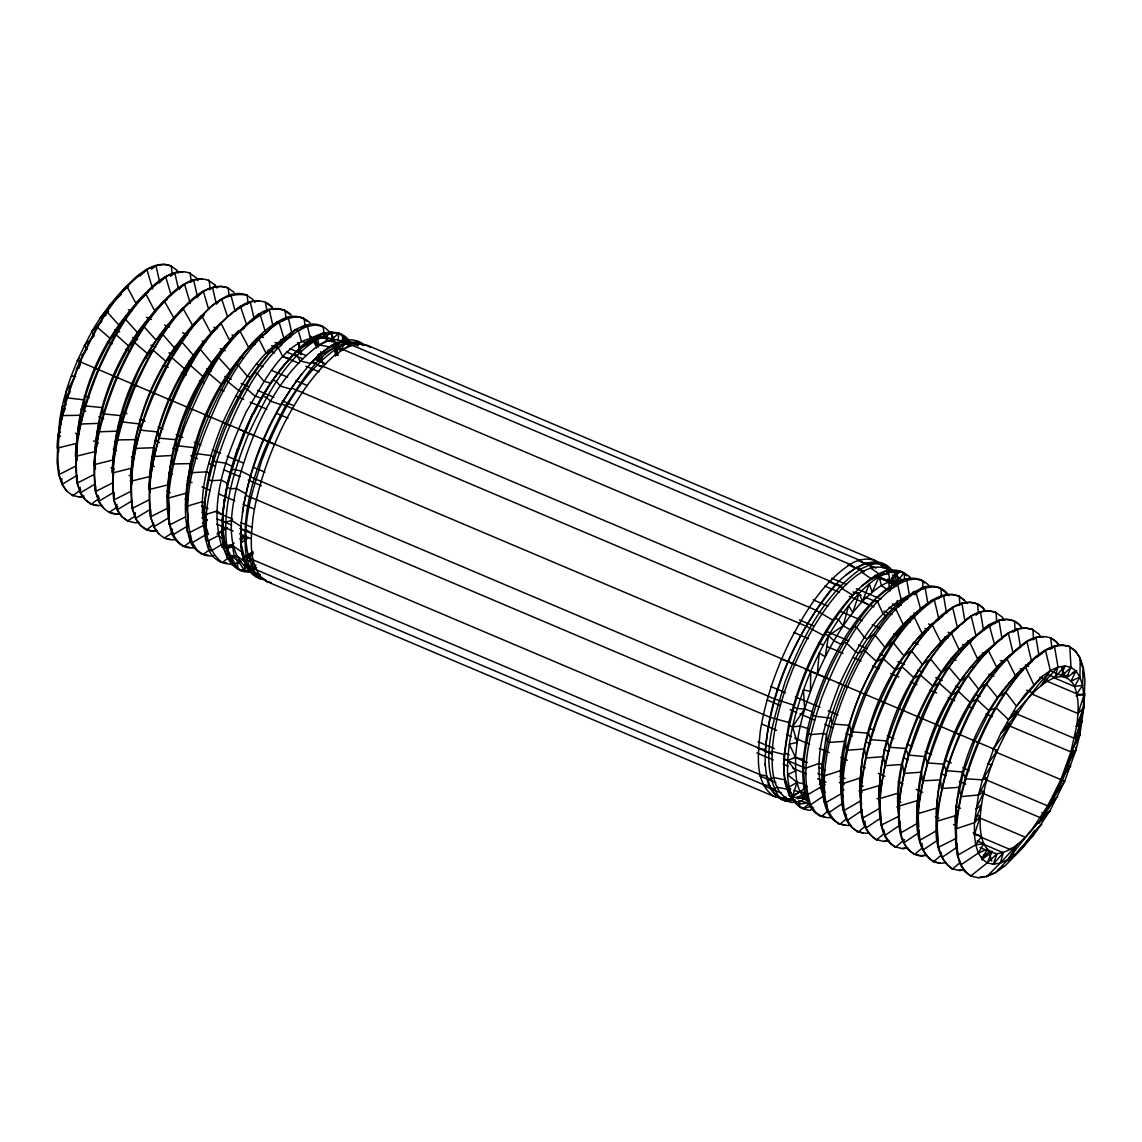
<?xml version="1.0" encoding="UTF-8"?>
<svg xmlns="http://www.w3.org/2000/svg" width="1142" height="1142" viewBox="0 0 1142 1142"><rect width="100%" height="100%" fill="white"/><g stroke="black" fill="none" stroke-linecap="round" stroke-linejoin="round"><path stroke-width="1.5" d="M172.228 274.166L171.257 265.986C158.795 260.847 146.162 268.884 136.64 276.421C119.253 292.395 103.865 310.724 92.045 331.223C72.303 367.852 55.487 409.193 58.784 451.547M112.401 471.846C113.715 412.062 139.21 351.522 181.906 309.539M130.745 480.211C132.058 420.056 157.724 359.145 200.678 316.891M149.088 486.806C151.001 426.908 176.582 366.325 219.464 324.242M351.136 343.599C341.244 325.313 316.163 331.694 304.058 344.256C277.42 367.838 258.577 398.915 244.488 431.291C230.684 464.066 221.148 499.368 222.305 535.184C221.591 552.585 232.982 576.096 253.538 571.5M333.964 338.446C313.122 301.716 274.779 344.784 259.405 364.512C227.558 407.394 206.631 459.427 203.961 513.029L206.645 514.157L216.951 511.031L222.79 514.771L223.889 547.475L227.215 549.031L237.836 569.258L245.159 570.872L251.868 569.801M222.333 520.809L224.346 499.725L222.333 520.809L225.688 522.237L231.626 520.438L240.876 526.376C240.048 545.833 240.791 577.21 266.1 580.036M280.818 345.798L280.832 339.417M299.261 353.549L299.29 345.569M300.589 354.12L300.603 349.324M317.647 361.343L317.662 354.948M319.646 362.185L319.674 354.206M765.169 765.183C764.84 704.343 790.15 645.23 825.552 596.666C839.798 576.453 878.07 542.293 896.556 576.796L892.53 575.097L895.171 583.376M908.033 579.122L910.245 577.267C893.344 561.793 871.232 580.821 859.084 593.426C838.299 616.038 823.111 643.146 810.806 671.111C797.33 703.9 786.538 738.86 787.58 774.661C788.365 788.922 793.076 809.193 810.435 810.363L813.047 807.936M901.281 581.121C885.749 578.366 872.845 591.456 862.496 601.249C843.053 622.404 828.821 647.771 817.301 673.966C806.209 700.574 797.658 728.567 795.603 757.46C795.574 772.063 794.803 790.564 807.251 800.685M897.269 606.902L897.284 600.521M901.152 605.103L900.71 598.165M901.309 605.417L901.323 599.036M1059.148 645.444C1052.467 633.696 1036.194 634.952 1026.258 641.69C1009.514 656.522 990.842 669.626 979.265 689.383C954.655 728.682 935.327 774.219 936.64 821.326L955.397 815.731L955.64 842.853L957.182 854.83L960.279 864.494L964.833 871.603L970.743 876.014L978.594 877.855L986.759 876.571L995.753 872.445L1007.943 859.598L1032.796 828.207L1047.742 805.909L1060.861 779.629L1070.868 751.921L1076.792 725.498L1083.844 707.455L1083.872 695.549L1082.559 685.357L1079.932 677.12L1076.049 671.053L1071.01 667.313L1064.944 665.972L1057.992 667.071L1050.326 670.582L1042.146 676.421L1025.031 694.464L1016.508 706.213L1000.62 733.735L993.64 748.824L982.434 779.843L978.494 794.989L974.426 822.74L974.383 834.645L975.711 844.837L978.337 853.06L982.22 859.127L987.259 862.881L993.326 864.223L1000.278 863.124L1007.943 859.598L1016.123 853.759L1033.239 835.73L1049.955 810.777L1064.63 781.356L1075.835 750.351L1079.775 735.191L1083.844 707.455L1084.9 679.847L1083.358 667.884L1080.261 658.22L1075.707 651.097L1069.083 646.372L1061.96 644.802L1053.809 646.087L1044.802 650.212L1035.194 657.078L1015.381 675.636L998.037 697.676L989.729 711.052L974.854 740.858L963.505 772.278L956.782 802.226L955.397 815.731L956.468 836.401M1037.293 657.035L1045.515 650.54L1050.326 670.582C1014.41 711.623 984.461 761.015 980.25 816.601C979.765 829.791 980.207 851.504 997.137 853.659C1020.991 850.305 1033.196 824.981 1049.955 810.777L1040.405 817.715L982.934 793.362M1015.267 713.336L1074.379 738.374L1082.473 720.773L1076.792 725.498C1078.391 712.551 1079.433 698.875 1074.522 686.485C1070.696 677.135 1059.933 675.336 1051.768 671.467M61.825 478.626L61.739 483.78L66.293 490.903L72.917 495.628L80.839 489.675M80.183 487.306L80.097 492.259C83.751 500.439 92.402 507.405 101.781 505.235M98.555 495.799L98.469 500.753C102.152 508.932 110.945 515.827 120.253 513.786M116.912 504.279L116.827 509.232L121.466 516.47L127.476 520.938L134.785 516.298M135.284 512.758L135.199 517.711C138.91 526.019 147.689 533.1 157.211 530.887M153.613 522.893L153.556 526.191C157.31 534.513 166.232 541.508 175.697 539.438M172.028 528.789L171.928 534.056C175.754 542.65 184.961 549.645 194.711 547.546M190.429 535.098L190.314 541.836C194.226 550.672 203.833 557.61 213.754 555.612M208.843 541.08L208.686 549.63C213.64 561.907 229.242 567.802 240.919 561.479M334.749 341.315L331.894 339.203C288.64 326.583 264.273 382.698 246.144 411.891C228 452.689 208.187 499.839 221.32 544.82L227.215 549.031L227.058 557.41L230.413 558.838L235.109 566.147L241.176 570.672L246.429 566.732L253.424 568.288L256.636 567.774M1053.181 677.449L1074.522 686.485L1079.932 677.12L1080.261 658.22L1075.007 650.769L1069.083 646.372M79.597 358.031L77.371 360.644L810.806 671.111L810.392 691.467L803.426 689.811L804.653 708.996L792.534 726.826L797.159 742.4L789.279 744.227L795.603 757.46L803.154 759.387C801.841 780.4 802.441 819.756 832.161 817.615M222.79 514.771L222.305 535.184L222.747 528.218L224.246 539.738L223.889 547.475L227.244 548.902L233.096 545.919L242.39 552.414L245.501 562.107L250.069 569.258L266.928 581.578L774.005 796.417L781.342 798.03L786.367 797.23M1008.472 725.484L1070.868 751.921L1079.775 735.191L1080.018 728.153M58.799 470.618L58.642 474.116L61.739 483.78L66.993 491.231M77.228 477.513L76.999 482.552L80.097 492.259L85.379 499.739L91.331 504.164L99.254 498.226M95.571 485.95L95.343 490.974L98.469 500.753L103.779 508.261M113.986 492.702L113.686 499.411L116.827 509.232L122.165 516.784L128.175 521.266M132.344 501.124L132.029 507.833L135.199 517.711L140.552 525.306L146.59 529.802L153.199 524.849M150.687 509.56L150.387 516.27L153.556 526.191L158.938 533.828M1067.898 675.05L1064.244 676.235L1064.401 672.881M1047.314 681.317L1076.877 693.836L1082.559 685.357L1083.358 667.884M60.483 432.09L58.156 434.545L57.1 462.153L58.642 474.116L62.439 484.108L76.842 475.5M240.876 526.376L240.677 542.964L242.261 555.269L246.301 556.968L249.47 566.903L254.152 574.226L260.233 578.751L261.604 577.724L266.928 581.578L271.311 582.548M1033.539 639.506L1032.953 629.613C1009.885 621.905 994.482 646.986 978.066 658.763C952.97 686.528 936.54 721.13 925.52 756.632L927.104 762.856L943.792 764.155L946.09 770.679L962.777 771.978L965.804 778.801L982.434 779.843L991.955 764.412L987.516 764.326L997.409 750.565L817.301 673.966L819.228 652.896L825.195 656.907L828.507 635.609L843.153 625.816L848.677 605.503L852.774 612.555L859.084 593.426L855.729 592.013C821.298 627.686 800.77 674.922 788.865 722.529C785.468 748.253 774.205 793.59 803.111 808.736L810.806 806.281M827.822 811.134L821.483 816.53L815.402 812.005L810.72 804.682L808.036 803.554L807.508 793.176L804.582 783.997L797.045 782.413L789.165 786.966L785.81 785.553L784.226 773.248L784.169 754.534L772.178 751.465L769.237 752.521L765.211 750.808C771.207 689.854 796.459 630.213 836.672 583.933L840.698 585.646L841.968 588.515L852.474 595.039C865.536 582.306 884.208 562.949 904.164 572.742L904.535 578.837M1083.258 702.202L1083.986 695.25M338.018 340.045L338.889 333.264L344.97 337.789L347.782 342.172M242.375 512.515C250.812 462.496 271.268 414.36 301.788 373.805M1082.545 709.153L1077.705 732.55M1081.346 719.617L1080.089 726.398L1075.935 726.269M1081.974 716.234L1084.857 693.822L1084.158 693.508M1039.12 823.282C1056.007 796.274 1068.755 766.596 1076.863 735.791M1079.661 728.011L1075.464 744.184L1074.765 743.87M1024.631 845.737L1005.36 865.579L995.753 872.445L986.031 876.285L986.759 876.571L1000.278 863.124L1003.347 852.689L982.006 843.638M899.368 814.146C894.314 769.294 912.472 725.213 933.257 686.413L938.995 682.916L952.071 694.636L958.538 691.438L970.186 702.53L976.653 699.332L989.001 710.738L996.181 707.854L1008.315 719.403C1023.546 705.413 1035.052 685.6 1054.922 677.506L1057.992 667.071L1054.509 646.415L1050.055 649.355M976.967 815.202L980.25 816.601L974.383 834.645L981.392 836.344L975.711 844.837L957.91 855.101L956.839 843.124M1032.04 694.108L1078.019 713.593L1083.872 695.549L1076.877 693.836M1070.025 760.743L1073.28 750.808M244.488 431.291L227.386 483.437L224.003 504.735L227.244 487.334L237.579 448.792L238.15 450.333L252.382 414.232L253.952 413.418C269.726 381.214 290.596 350.066 323.186 332.964L326.541 334.392L334.92 333.064L342.243 334.677L343.028 341.173L348.838 345.498M967.26 603.561C947.96 578.923 918.097 609.985 903.422 625.031L895.828 609L893.829 608.158L885.764 615.652L883.037 613.968L877.456 601.22L874.772 600.078L869.119 605.346L862.496 601.249L869.347 583.748L872.103 592.184L879.212 576.696L890.003 581.606L895 585.104M1033.638 684.458L1025.216 666.5C986.074 711.523 961.507 769.551 955.668 828.878L974.426 822.74L981.478 804.696L975.796 809.407L983.876 791.806L980.593 790.421M78.712 368.523L80.54 363.913M1069.483 762.399L1062.303 780.586L1048.356 809.007M970.743 876.014L987.259 862.881L991.713 852.474L980.221 847.592M1046.714 674.023L1054.922 677.506L1061.132 676.521L1066.557 677.72L1071.01 667.313L1069.797 646.7C1052.51 641.09 1037.293 655.793 1025.93 666.814C1005.702 688.826 990.928 715.178 978.951 742.4C967.417 770.051 958.538 799.143 956.396 829.163C956.211 845.394 955.754 866.678 971.471 876.285M65.408 408.422L59.527 421.227L61.311 424.096M245.53 431.633C258.492 398.715 278.106 368.352 304.058 344.256C313.136 341.501 322.115 334.949 331.894 339.203L338.889 333.264M64.651 402.241L70.319 391.606M958.081 627.5C920.909 654.223 901.523 698.776 887.548 740.987L889.118 747.211L905.806 748.51L908.104 755.033L925.52 756.632L921.48 772.178L922.422 780.842L940.494 779.9L941.436 788.58L958.795 787.338L961.179 796.602L978.494 794.989L987.402 778.273L984.118 776.888M1046.714 812.062L1041.575 820.755M245.487 562.763L253.538 569.544L255.908 565.162M960.108 861.211L960.993 864.765L978.337 853.06L983.747 843.695L977.181 840.912M74.815 377.617L66.165 391.649C65.751 410.578 56.957 428.85 57.143 448.178L76.457 443.382L77.085 460.611M1075.65 747.268L1075.835 750.351L1066.314 765.782L1070.753 765.868L1060.861 779.629L995.167 751.807M1050.326 670.582L1040.762 685.871L1057.992 667.071M1007.943 859.598L1017.508 844.323L1000.278 863.124M993.64 748.824L1010.527 724.271L1007.244 722.886M985.346 779.486L1047.742 805.909L1064.63 781.356L1060.861 779.629M76.2 369.251L80.154 363.756M172.542 319.988C135.941 371.393 107.005 435.045 113.686 499.411L117.526 509.546L131.93 500.953M1034.738 830.334L1024.745 844.124L1008.386 861.767M1014.567 711.095L1017.865 712.48L1000.62 733.735L1010.527 724.271M1040.405 817.715L1057.649 796.459L1047.742 805.909M904.164 572.742L897.855 580.364L896.841 571.128L890.003 581.606L888.462 572.456L885.107 571.043L880.553 574.983L871.717 579.037L862.281 585.775M81.824 355.419L87.392 348.881L84.351 345.541L93.016 337.261M855.729 592.013C815.502 638.278 790.264 697.919 784.269 758.888L787.609 760.301L795.56 770.907L787.58 774.661L797.045 782.413L792.348 796.902L788.994 795.474L788.679 789.507L785.653 780.015L773.691 777.502L770.793 779.187L766.753 777.474L765.14 763.884M874.772 600.078C834.559 646.343 809.307 705.999 803.311 766.953L805.995 768.081L819.014 763.441L822.14 764.241C821.498 785.496 819.742 827.151 850.533 825.395M893.829 608.158C853.616 654.423 828.364 714.064 822.368 775.018L824.367 775.875L841.14 770.436C840.997 791.649 837.7 834.645 868.919 833.189M1042.146 676.421L1016.508 706.213L1005.817 692.366L997.323 697.362L986.331 683.758L978.551 689.069L968.273 675.779L960.493 681.089L948.788 667.156L941.722 672.795L933.257 686.413L920.181 674.708L914.428 678.205L902.066 666.8L895.613 669.997C873.559 710.724 855.244 757.346 861.625 804.425M1016.123 853.759L1041.747 823.982L1035.451 830.619L1025.445 844.409L1014.624 855.886M1054.922 677.506L1064.944 665.972L1061.132 676.521L1071.01 667.313M1003.347 852.689L993.326 864.223L997.137 853.659L987.259 862.881M113.572 492.473L99.168 501.067L95.343 490.974C87.848 421.683 116.784 350.765 164.105 300.632L173.898 318.047C187.502 303.287 205.474 280.832 228.129 287.87L229.114 296.035M293.808 353.949L297.163 355.362L299.932 360.943L310.667 363.427C323.229 349.209 346.411 330.224 364.955 345.469M106.22 315.206L100.253 318.018L126.662 285.828L135.755 302.973L145.077 295.121M140.152 275.979L146.247 269.555L155.969 265.715L164.12 264.416L171.257 265.986M159.223 283.03C166.104 273.766 179.223 269.027 190.214 273.281L191.185 281.46M179.223 289.112C186.046 280.461 198.779 276.578 209.172 280.575L210.157 288.74M196.881 297.662L202.734 291.495L212.583 287.584L220.891 286.271L228.129 287.87M216.88 303.743C223.761 295.064 236.637 291.082 247.086 295.164L248.071 303.329M235.695 311.052C244.003 300.474 262.103 296.52 272.124 306.97M252.025 321.002C260.319 308.911 280.19 303.315 291.167 314.992M209.586 549.645L203.076 554.527L196.995 550.001L192.313 542.693L190.314 541.836C179.251 505.735 188.858 466.564 200.264 431.676C212.769 397.202 231.326 364.712 257.05 338.375L259.048 339.217L265.929 353.049L268.713 353.692L277.906 345.027L286.742 338.703L295.564 329.424L298.233 330.566L307.483 326.327L315.877 324.999L323.2 326.612L324.556 337.904L328.753 341.03M974.426 822.74L980.25 816.601M1078.019 713.593L1083.844 707.455M985.118 856.5L989.343 853.074L991.713 861.025M101.852 321.259L92.045 331.223L96.927 326.869L106.549 311.381L119.111 325.299C134.028 308.854 145.377 288.498 165.076 276.864L174.84 272.995L183.048 271.696M151.558 269.098L155.969 265.715L159.666 282.088M170.572 276.25L174.84 272.995L178.552 289.369M190.628 282.36L192.998 280.018L201.963 278.991M209.514 289.654L212.583 287.584L216.295 303.958M247.257 304.229L249.627 301.888L258.72 300.831M264.287 313.351L268.056 309.61L277.763 308.854L285.086 310.467L286.114 319.046M282.816 320.988L286.428 317.405C294.736 314.807 304.086 316.719 310.224 323.058M299.918 330.052L304.8 325.185L307.483 326.327L310.053 337.632L317.19 338.931L323.186 332.964L325.042 337.689L331.565 331.637L331.894 339.203M117.369 296.263L128.603 286.285M108.761 306.27L121.409 294.336M163.848 302.473L154.47 310.367L145.377 293.237C98.298 343.085 69.534 413.632 76.999 482.552L80.796 492.587L95.2 483.994M173.898 318.047L182.62 309.825M220.178 324.514C170.872 373.634 143.307 446.765 150.387 516.27L154.256 526.519L168.659 517.911M310.667 363.427C322.215 351.979 341.558 333.978 358.26 345.883M204.261 522.194L206.816 519.781M220.092 532.472L225.231 527.633M239.749 539.053L243.603 535.412M240.477 541.108L245.601 536.269M819.999 781.899L822.54 779.515M819.385 784.611L823.225 780.985M820.841 788.751L825.081 784.483M836.672 583.933L835.83 584.718L829.991 581.107L322.9 366.268L316.934 364.883L316.206 363.441L312.18 361.728C271.525 407.694 246.144 467.521 240.719 528.603L244.745 530.302L246.287 529.845L251.426 533.143L758.516 747.981L765.183 749.68L765.211 750.808M218.622 533.742L226.773 527.461M244.003 560.065L247.086 558.652L253.096 553.199M864.894 826.437L858.242 832.09L852.16 827.579L847.478 820.256L844.295 810.32L842.967 809.764C833.674 730.98 869.333 646.929 933.014 599.493L934.342 600.05L943.592 595.81L951.985 594.482L959.309 596.11L959.822 604.789M940.765 617.836L943.278 615.552M947.032 612.141C956.396 601.463 977.452 597.138 985.632 611.413M961.835 624.089C970.086 614.739 983.662 607.373 996.109 612.526L996.695 622.419M1049.955 810.777L1045.073 815.131L1041.875 812.59M226.316 548.288L234.196 543.135M237.836 562.892L240.477 560.594M243.118 558.31L252.867 552.757M914.428 594.796L923.207 587.188C932.4 584.247 943.877 587.045 948.874 595.767M938.296 598.708L942.264 595.253L943.592 595.81L946.532 613.225M958.78 605.531L961.279 603.361L970.357 602.362L977.68 603.975L978.166 612.226M976.025 615.167L979.779 611.912L988.829 610.913L996.109 612.526M994.539 623.703L998.294 620.449C1006.944 617.622 1017.822 619.949 1022.39 628.428M1013.04 632.254L1016.794 628.999L1025.744 628.014L1032.953 629.613M1032.796 639.72L1035.294 637.55L1044.202 636.579M803.111 808.736L808.936 803.782M846.251 818.885L839.855 824.31C823.71 814.432 824.167 792.562 824.367 775.875C826.565 745.027 835.701 715.106 847.55 686.685C859.855 658.706 875.058 631.612 895.828 609C907.519 597.666 923.164 582.548 940.922 588.316L941.422 596.666M964.776 620.22L961.978 603.69L952.028 607.601L942.164 614.639L922.079 633.467L914.214 616.794L912.886 616.223C872.659 662.488 847.421 722.129 841.411 783.098L842.739 783.655L860.183 777.987C861.582 798.615 855.686 827.265 876.671 839.827L884.251 833.389M927.747 603.076L925.22 588.03L923.207 587.188C873.53 612.597 847.293 667.299 830.734 718.147L832.033 723.257L834.031 724.114L849.562 725.327L851.09 731.337L852.417 731.894L868.562 733.164L870.861 739.688L887.548 740.987C880.011 764.269 878.412 788.679 879.468 812.961C880.596 825.509 883.094 840.969 895.642 847.121L904.478 839.613M922.179 847.978L914.599 854.416C893.772 841.954 899.668 813.532 898.269 793.09L879.511 798.686C887.677 730.837 915.342 659.062 970.586 616.123L980.493 612.226L983.548 630.413M941.136 855.258L933.556 861.696C907.619 842.867 918.539 799.357 921.48 772.178L904.136 773.419L902.466 764.441L885.121 765.682L883.451 756.718L866.107 757.96L864.437 748.995L847.664 750.18L846.336 749.623L845.423 741.272L829.278 742.4L827.279 741.543L826.508 734.434L830.734 718.147L815.659 716.32L812.976 715.192L812.076 711.609C824.039 673.052 841.868 635.494 869.119 605.346C882.823 590.614 908.689 566.261 928.632 585.061M1038.792 654.395L1036.008 637.878L1026.258 641.69C984.004 672.067 961.978 722.715 946.09 770.679C940.137 799.272 923.707 847.949 952.514 868.991L960.094 862.553M100.253 318.018L108.576 311.438M341.287 340.616L344.97 337.789L341.972 350.28L334.492 348.824L332.75 346.126M117.683 506.762L109.047 512.387L116.256 513.986L119.553 513.457M172.942 532.4L164.32 538.025L170.172 539.324M190.957 541.251L184.019 546.461C167.874 536.583 168.331 514.714 168.531 498.026C170.201 473.873 176.339 450.305 184.347 427.536C202.648 383.412 224.275 332.536 269.384 310.181L272.881 325.656M1008.315 719.403L1017.865 712.48M148.503 291.881C102.18 333.278 74.858 398.287 76.386 460.283M167.303 299.204C120.681 340.873 93.201 406.281 94.729 468.677M204.218 315.163C152.685 363.013 125.192 437.9 132.029 507.833L135.898 518.04L150.301 509.432M241.076 329.553C194.583 372.52 166.761 438.228 168.002 501.509M244.645 327.797C213.411 351.251 195.824 388.251 181.849 423.753C170.429 458.684 160.908 497.926 171.928 534.056L173.256 534.613L186.874 526.491M262.746 334.849C213.782 376.86 186.146 444.324 186.146 508.376M286.599 336.89C255.266 355.547 237.936 390.293 222.933 422.226C209.928 455.915 196.324 493.458 205.089 529.802M201.891 517.84L206.816 519.938L202.477 523.036L203.19 523.35L207.459 520.295M227.486 527.79L216.909 534.099M240.819 539.452L245.844 535.869M248.513 537.611L240.933 543.021L244.402 557.51M245.815 556.511L252.867 551.472M247.086 558.652L252.725 554.627M845.965 575.154L856.814 567.203L860.84 568.916L870.09 564.676L878.469 563.349L885.792 564.962L885.992 568.331L891.474 572.285M878.598 596.409L894.914 583.348L897.598 584.49L906.834 580.25L915.227 578.923L922.55 580.536L923.036 588.815M894.9 607.03L903.693 600.749L913.971 591.428L915.97 592.27L920.966 610.442M920.252 610.128C891.602 629.642 874.743 661.675 860.625 692.423C847.935 724.185 836.515 758.788 841.768 793.39L843.424 796.559M131.887 484.037L131.473 468.234L112.159 473.045C113.158 448.107 117.94 423.439 126.576 400.014C134.256 383.041 139.196 363.127 152.6 349.752L165.761 361.257L171.857 357.674L185.018 369.18L190.414 365.297L202.876 376.503L208.101 372.777L221.434 384.14L226.487 380.557L238.707 390.607L241.333 391.478L244.859 388.337L247.543 389.479L254.709 395.931L261.075 398.058L263.231 396.131L266.586 397.544L270.711 401.256L280.818 404.625L281.617 403.911L806.109 626.116L823.254 635.352L825.152 634.195L828.507 635.609L833.888 640.733L840.897 644.288L844.209 642.261L846.893 643.403L855.658 651.754L858.556 653.21L863.266 650.34L865.265 651.183L876.785 661.789L882.309 658.406L883.637 658.977L895.613 669.997C907.205 650.769 920.352 631.383 939.523 618.964L938.81 618.65C888.091 659.02 857.157 733.407 860.411 797.758M955.954 628.186C906.148 669.326 874.758 743.813 879.84 808.208L862.738 818.072L861.767 809.435M995.182 644.545L994.482 644.216C944.505 684.087 913.743 757.774 917.683 821.284M807.437 786.424L798.972 792.462L791.263 796.003M1032.297 661.589L1024.003 667.513L1015.381 675.636L1006.559 658.063L996.723 667.199L987.887 649.627L977.352 658.449L969.23 641.19L959.408 650.326L941.722 672.795L930.73 659.177L922.236 664.187L911.245 650.569L904.178 656.207L893.544 643.046L892.216 642.489L885.407 647.914L875.157 635.266L873.159 634.41L867.363 639.035L864.523 637.479L856.786 627.472L854.116 626.344L850.033 629.585L843.153 625.816L838.414 619.692L835.059 618.265L832.718 620.135L816.002 610.199L291.51 387.98L290.482 389.065L280.175 386.039L276.492 381.614L273.138 380.2L270.34 383.141L263.845 381.228L257.435 373.548L254.752 372.42L250.198 377.217L247.514 376.432L238.378 365.483L236.38 364.626L230.056 370.251L218.008 356.846L211.441 362.713L200.307 349.366L193.54 355.462L181.706 341.829L174.226 347.639L162.378 334.006L156.326 340.373L147.903 353.92L134.042 342.129L128.646 346.012L116.184 334.792L110.089 338.389L96.927 326.869L79.697 361.414L66.536 397.816L84.565 399.914C83.994 418.828 75.329 437.129 75.472 456.472L94.786 451.661L95.428 469.005M992.112 851.104L983.134 855.929M997.78 870.204L1003.261 866.278M1066.557 677.72L1076.049 671.053L1071.053 681.075L1079.932 677.12M991.713 852.474L982.22 859.127L987.216 849.12L978.337 853.06M311.481 338.66L315.663 345.17L318.746 345.769L327.097 340.13M349.652 345.098L341.972 350.28L337.589 343.442M843.139 802.997L829.092 812.476L827.093 811.619L826.68 803.397M862.096 810.392L847.478 820.256L846.151 819.699L845.879 814.489M881.181 817.701L865.922 827.993L864.865 821.155M898.811 825.98L884.936 835.344L883.965 830.148M919.21 832.404L903.95 842.71L903.065 839.142M938.224 839.755L922.964 850.062L921.908 843.224M955.854 848.049L941.979 857.414L941.008 852.217M205.075 535.07L192.313 542.693C178.095 493.958 199.55 442.882 219.207 398.686C232.269 373.334 247.657 348.481 269.312 329.538C278.948 321.987 291.481 313.822 304.143 318.532L305.114 326.583M1064.244 676.235L1061.575 667.899L1065.158 666.5M66.265 404.425L62.225 406.809L61.911 415.602L80.582 415.26L80.982 424.025L98.94 423.368L98.655 431.833L93.815 464.751L113.129 459.955L113.543 475.657M978.494 794.989L983.876 791.806M1074.379 738.374L1079.775 735.191M282.702 340.33L287.199 337.732M313.194 341.13L300.232 348.61L297.662 342.557M841.768 793.39L825.923 802.541L823.91 801.698L822.14 764.241L826.508 734.434L823.425 733.449L810.906 734.606L808.222 733.478L807.679 728.482L812.076 711.609L804.653 708.996L797.287 708.54L793.933 707.126L793.404 705.057L774.876 699.047L250.383 476.842L250.326 475.829L240.862 470.961L231.997 469.048L231.84 466.321L225.873 463.252L213.625 461.268L213.354 456.814L210.899 455.544L195.253 453.488L194.211 447.678L176.867 445.694L175.825 439.67L159.195 438.185L158.138 431.962L140.809 430.177L139.738 423.953L121.709 421.855L120.652 415.631L103.322 413.847L102.252 407.623L84.936 405.838C94.215 375.176 107.548 345.712 125.163 318.918L137.711 332.836C152.7 316.305 164.12 295.864 183.905 284.187L193.712 280.29L197.423 296.663M860.797 800.799L844.295 810.32C838.257 770.622 851.375 730.923 865.936 694.479C882.124 659.205 901.466 622.461 934.342 600.05L938.81 618.65M899.596 815.902L881.053 825.195L879.226 785.539L860.468 791.135C866.464 730.195 891.702 670.568 931.901 624.317L940.737 641.904L951.286 633.082L959.408 650.326L989.143 624.645L998.294 620.449L1007.287 619.464L1014.524 621.062L1015.11 630.955M917.897 823.025L900.81 832.889L899.739 820.912M956.696 838.114L938.153 847.421L936.354 808.179L917.597 813.775C925.677 746.654 953.042 675.65 1007.701 633.168L1017.493 629.328L1020.563 647.5M75.572 466.193L59.341 474.444C53.474 435.816 66.236 397.173 80.397 361.714C96.156 327.397 114.971 291.638 146.975 269.84L152.657 288.926M93.929 474.629L77.699 482.866C71.789 444.024 84.622 405.182 98.854 369.523C114.714 335.02 133.628 299.061 165.79 277.149L171 294.636M112.273 483.052L96.042 491.303C90.104 452.246 102.994 413.19 117.326 377.345C133.257 342.643 152.286 306.499 184.619 284.458L190.3 303.544M130.616 491.488L114.386 499.725C108.419 460.469 121.38 421.198 135.784 385.154C151.8 350.28 170.929 313.936 203.447 291.767L208.658 309.268M148.974 499.91L132.729 508.161C125.991 455.387 147.432 403.326 171.857 357.674C188.773 333.435 211.598 288.94 247.086 295.164M167.317 508.347L151.087 516.584C144.577 470.133 161.879 424.053 181.135 382.57C198.009 351.822 216.78 317.062 250.341 302.159L254.052 318.532M185.589 516.812L170.087 524.692L168.759 524.121L169.487 507.919L168.117 497.255L168.145 484.822L148.831 489.618C157.039 421.427 184.861 349.281 240.377 306.113L246.315 323.885M1072.324 672.809L1076.749 670.554M286.742 338.703L290.896 336.804M217.808 533.029L221.748 531.872L225.245 546.49M907.804 598.865L903.693 600.749L901.067 598.979L897.598 584.49C859.441 611.184 838.442 655.465 821.797 697.605C810.934 731.551 798.9 769.451 810.72 804.682L823.254 796.231C811.477 758.616 826.394 718.732 839.784 683.558C855.858 650.098 874.044 611.769 909.36 595.182L906.834 580.25L904.164 579.108L896.242 585.989L887.705 589.9L881.353 585.575L879.212 576.696L875.857 575.283L871.717 579.037L861.625 572.185L860.84 568.916C822.697 595.624 801.684 639.891 785.039 682.031C774.504 717.833 758.074 761.428 778.644 796.431M796.031 797.844L805.167 793.661L805.652 795.303L797.958 798.829M807.166 796.973L802.64 799.043L807.508 799.928M983.976 854.944L988.629 852.803M787.609 760.301L795.603 757.46M982.434 779.843L987.402 778.273M1070.868 751.921L1075.835 750.351M1076.021 695.978L1082.53 694.008M79.326 496.87L84.222 496.099M83.295 496.684L80.04 497.198L72.203 495.3L72.917 495.628M138.739 522.337L135.413 522.865L127.476 520.938M156.511 530.559L153.171 531.087L145.891 529.474M222.604 546.204L230.07 545.019L232.64 546.818L234.324 556.782M232.64 546.818L225.131 548.017L221.848 547.289M242.661 556.511L245.758 556.011L251.997 560.394L253.538 569.544M245.716 561.379L251.997 560.394M888.576 573.712L880.553 574.983L870.647 568.045L870.09 564.676L866.05 562.963L855.729 568.188L850.119 564.376L343.028 349.538L336.833 348.339C299.118 374.747 278.363 418.514 261.903 460.169C251.483 495.557 235.252 538.653 255.594 573.255M793.062 800.071C778.516 804.253 767.767 788.936 766.71 776.046L760.072 774.647L252.982 559.808L247.814 556.197L246.301 556.968C239.506 503.893 261.075 451.547 285.643 405.624C302.644 381.257 325.598 336.49 361.3 342.757L361.5 344.441L367.995 345.583L875.072 560.422L891.931 572.742M800.442 801.241L792.048 802.569L780.7 799.243L780.5 797.559L774.005 796.417C753.663 782.441 758.331 753.135 760.187 731.894C765.211 700.089 776.018 669.44 790.136 640.576C805.21 611.998 822.625 582.62 850.119 564.376C860.04 557.753 876.399 555.868 883.037 567.874M884.95 840.897L888.305 840.369M889.033 840.655L883.994 841.44L875.957 839.556M902.194 848.449L905.535 847.921M907.919 847.935L902.922 848.734L894.914 846.836M926.091 854.944L921.109 855.729L913.871 854.13M926.819 855.23C912.901 859.255 902.651 845.18 900.81 832.889C896.284 806.866 901.952 780.414 908.832 755.333C926.476 704.957 949.045 646.8 998.993 620.777L1002.062 638.963M945.704 862.51C931.872 866.521 921.68 852.517 919.838 840.298C915.342 814.417 920.966 788.108 927.818 763.156C943.806 714.935 965.946 664.03 1008.4 633.496L1013.025 652.739C963.091 692.694 932.015 766.824 936.94 830.434L919.838 840.298L918.825 829.991M958.952 870.304L963.877 869.519M964.605 869.804L959.68 870.575L951.786 868.719M979.508 877.327L984.404 876.542M1074.522 686.485L1082.559 685.357M975.711 844.837L983.747 843.695M808.465 802.983L797.03 804.211L804.411 798.558L792.348 796.902L800.028 791.72L806.009 792.876M71.247 376.132L75.686 376.218M343.028 341.173L354.691 343.228L357.275 341.044L363.356 345.569M795.646 800.242L787.309 798.772C771.535 789.122 771.992 767.767 772.178 751.465C774.333 721.344 783.241 692.138 794.818 664.387C806.837 637.065 821.669 610.599 841.968 588.515C853.374 577.452 868.648 562.692 885.992 568.331M805.167 793.661L794.047 790.378M361.5 344.441L354.263 342.843L345.969 344.156L336.833 348.339L336.348 346.697L332.322 344.998L330.324 347.097L319.175 344.941C273.438 378.701 250.498 435.102 236.308 488.433C229.713 517.512 223.475 563.92 260.305 574.626M341.629 340.858L336.019 339.631L328.011 340.887L319.175 344.941L317.29 338.632L313.936 337.204L308.54 342.9L301.517 341.544L298.233 330.566C255.066 361.614 232.554 413.375 216.309 462.396C210.142 492.359 193.755 539.467 222.133 562.606L231.255 555.754L238.021 557.239M90.632 503.85L97.798 505.421M182.691 545.89L190.015 547.518M228.443 553.656L237.293 560.122L240.719 560.879M201.078 553.684L208.401 555.298M219.45 561.464L226.773 563.077M263.531 578.651L256.208 577.038L256.008 573.669M800.371 801.142L805.981 802.369M794.461 800.342L787.309 798.772L784.725 800.956L774.49 793.09L769.851 785.853L766.71 776.046M780.5 797.559L787.737 799.157M805.61 808.607L799.757 807.323L798.972 800.827M818.8 815.388L824.667 816.687M837.857 823.468L845.18 825.081M856.914 831.533L862.767 832.832M932.828 861.425L940.037 863.009M289.683 358.559L282.93 356.989L278.106 347.296L275.422 346.154C245.901 378.816 226.587 419.514 213.625 461.268C206.259 489.69 198.422 520.938 208.686 549.63L211.37 550.758L221.32 544.82L225.645 551.572M1064.63 781.356L1061.603 780.286M190.214 273.281L189.486 273.009L196.153 277.706L197.994 280.575M209.172 280.575L208.444 280.304L215.153 285.029L216.994 287.898M230.741 294.593L235.181 311.252M857.942 560.437L876 568.088M847.992 564.805L864.408 571.771M875.885 576.624L889.018 582.192L892.887 584.904M260.305 336.148L263.588 337.532M275.079 342.4L281.646 345.184M289.854 348.667L306.284 355.619M314.493 359.102L325.984 363.97M831.733 578.237L846.522 584.504M856.372 588.672L880.996 599.107M892.487 603.975L899.068 606.759M913.843 613.026L917.126 614.41M271.653 345.669L278.22 348.453M286.442 351.922L302.858 358.888M311.067 362.371L322.558 367.239M828.321 581.506L843.096 587.759M852.946 591.941L861.154 595.41M864.437 596.809L877.57 602.376M889.076 607.244L895.642 610.028M910.417 616.295L913.7 617.679M928.475 623.946L931.758 625.331M948.188 632.283L951.472 633.682M967.888 640.633L971.171 642.032M1025.359 664.987L1028.642 666.371M213.911 327.24L217.194 328.639M231.969 334.892L235.252 336.29M251.668 343.242L254.966 344.627M268.099 350.194L274.665 352.978M282.873 356.461L299.29 363.413M305.856 366.197L319.003 371.764M824.752 586.032L839.527 592.298M849.377 596.467L874.015 606.902M883.865 611.084L892.073 614.553M906.862 620.82L910.145 622.204M924.92 628.471L928.203 629.856M944.62 636.822L947.903 638.207M962.692 644.473L965.975 645.858M982.391 652.824L985.674 654.209M1000.449 660.476L1003.732 661.86M1020.163 668.827L1023.446 670.211M1039.862 677.163L1048.071 680.646M128.389 309.71L131.673 311.109M146.447 317.362L151.372 319.46M164.519 325.027L169.444 327.112M182.577 332.679L187.502 334.763M202.277 341.015L205.56 342.414M220.349 348.681L225.274 350.765M240.048 357.018L243.332 358.417M256.465 363.984L263.031 366.768M271.254 370.236L287.67 377.203M295.878 380.671L307.369 385.539M813.133 599.821L827.907 606.074M839.399 610.941L862.396 620.691M872.245 624.86L880.453 628.343M893.586 633.91L898.511 635.994M913.286 642.247L918.225 644.345M951.058 658.249L955.982 660.333M970.771 666.6L974.055 667.999M988.829 674.251L993.754 676.335M1008.529 682.602L1011.812 683.987M1026.601 690.253L1033.167 693.037M114.728 329.852L119.653 331.937M132.786 337.504L137.711 339.588M150.858 345.155L155.783 347.254M168.916 352.807L173.841 354.905M188.616 361.157L191.899 362.556M206.688 368.809L211.613 370.893M224.746 376.46L231.312 379.244M241.162 383.427L249.37 386.895M257.592 390.378L274.009 397.33M282.217 400.813L293.708 405.681M799.471 619.949L814.246 626.216M825.737 631.083L848.72 640.819M858.584 645.002L866.792 648.47M879.925 654.038L884.85 656.136M897.983 661.689L904.55 664.473M917.697 670.04L922.622 672.124M935.755 677.691L942.321 680.475M955.454 686.042L960.379 688.126M975.168 694.393L980.093 696.477M107.391 341.644L112.33 343.742M125.463 349.295L130.388 351.393M145.162 357.646L148.446 359.045M163.22 365.297L168.16 367.396M181.292 372.949L186.217 375.047M199.35 380.6L204.275 382.698M220.706 389.65L223.989 391.049M235.48 395.917L243.689 399.386M250.255 402.17L266.671 409.136M276.535 413.304L288.027 418.172M793.776 632.44L808.55 638.706M818.414 642.875L823.339 644.973M826.622 646.358L843.039 653.31M852.888 657.492L861.097 660.961M872.602 665.843L879.169 668.612M890.66 673.495L898.868 676.963M910.36 681.831L916.926 684.615M930.073 690.182L936.64 692.966M948.131 697.833L954.698 700.617M967.831 706.184L972.756 708.268M985.903 713.836L992.469 716.619M94.286 367.938L99.211 370.022M112.344 375.59L118.911 378.373M132.044 383.94L136.969 386.025M150.116 391.592L155.041 393.676M168.174 399.243L173.099 401.327M186.232 406.895L192.798 409.678M204.304 414.546L210.87 417.33M222.362 422.197L230.57 425.68M238.778 429.164L253.567 435.416M261.775 438.899L274.908 444.466M780.657 658.734L795.446 664.987M805.296 669.169L829.92 679.604M838.128 683.087L847.992 687.256M879.183 700.474L884.108 702.558M916.955 716.477L921.879 718.561M936.654 724.827L941.579 726.912M954.726 732.479L959.651 734.563M972.784 740.13L979.351 742.914M992.484 748.481L997.409 750.565M84.265 395.646L89.204 397.73M123.679 412.348L126.962 413.732M140.095 419.3L145.034 421.384M158.167 426.951L163.092 429.035M176.225 434.602L182.791 437.386M194.283 442.254L200.864 445.037M212.355 449.905L220.563 453.388M227.13 456.172L243.546 463.124M253.41 467.306L264.901 472.174M770.65 686.442L785.425 692.709M795.289 696.877L819.913 707.312M828.121 710.795L837.971 714.963M869.176 728.182L874.101 730.266M887.234 735.833L893.801 738.617M906.948 744.184L911.873 746.268M925.006 751.836L931.572 754.619M944.705 760.187L951.272 762.97M962.777 767.838L969.344 770.622M80.754 409.193L85.679 411.277M98.812 416.844L103.736 418.928M154.641 440.498L159.566 442.582M172.713 448.149L177.638 450.233M190.771 455.801L197.338 458.584M208.829 463.452L215.395 466.236M223.604 469.719L240.034 476.671M248.242 480.154L261.375 485.707M767.124 699.989L780.272 705.542M790.121 709.724L796.688 712.508M799.971 713.893L814.746 720.159M824.61 724.328L832.818 727.811M845.951 733.378L852.517 736.162M865.65 741.729L870.575 743.813M883.722 749.38L888.647 751.465M903.422 757.731L908.347 759.815M941.194 773.719L946.118 775.818M959.251 781.371L965.818 784.154M75.472 433.275L78.755 434.674M93.53 440.926L98.455 443.025M113.244 449.277L116.527 450.676M131.301 456.928L134.585 458.327M151.001 465.279L154.284 466.678M169.073 472.931L172.356 474.33M187.131 480.582L192.056 482.681M201.906 486.849L210.114 490.332M218.336 493.801L234.752 500.767M242.96 504.236L254.452 509.104M761.857 724.071L776.631 730.338M786.481 734.506L791.406 736.604M794.689 737.989L809.478 744.256M819.328 748.424L829.178 752.592M840.669 757.474L847.236 760.244M862.01 766.51L865.308 767.909M878.441 773.462L885.007 776.246M898.14 781.813L903.065 783.897M916.198 789.465L922.779 792.248M955.611 806.166L960.536 808.251M979.122 817.672L1025.102 837.157M111.102 467.635L114.386 469.034M129.16 475.286L132.443 476.685M166.932 491.288L170.215 492.687M184.99 498.94L188.273 500.339M201.42 505.892L207.987 508.675M216.195 512.158L232.611 519.11M240.819 522.593L252.325 527.461M758.074 741.729L774.49 748.695M784.34 752.863L789.279 754.948M794.204 757.046L807.337 762.599M818.828 767.481L825.395 770.25M840.169 776.517L845.109 778.601M859.883 784.868L863.166 786.253M897.655 800.87L900.938 802.255M935.412 816.873L938.695 818.257M953.484 824.524L956.768 825.909M973.184 832.875L981.392 836.344M980.635 837.015L1010.199 849.548M202.12 512.558L207.059 514.642M216.909 518.811L231.683 525.077M239.891 528.56L251.383 533.428M757.146 747.696L771.921 753.963M783.412 758.83L806.409 768.566M817.9 773.434L824.467 776.217M839.242 782.484L844.166 784.568M858.955 790.835L862.239 792.22M877.013 798.486L880.296 799.871M896.713 806.823L899.996 808.222M216.666 524.107L233.082 531.059M239.649 533.842L251.154 538.71M756.903 752.992L773.32 759.944M783.169 764.112L788.094 766.211M793.033 768.295L806.166 773.862M817.658 778.73L825.866 782.199M840.64 788.465L843.924 789.85M759.587 775.775L775.989 782.727M787.48 787.595L790.764 788.994M763.47 785.582L781.513 793.233M810.806 671.111L817.301 673.966M77.371 360.644L81.139 362.371M893.758 575.597L896.499 579.893L899.182 581.806M1032.254 629.285L1038.934 634.053L1040.776 636.936M1013.825 620.734L1019.835 625.216L1021.69 628.1M995.41 612.198L1002.148 617.008L1004.018 619.92M976.981 603.647L983.062 608.172L984.932 611.098M957.981 595.539L964.048 600.064M938.924 587.473L945.005 591.999L946.875 594.925M919.867 579.394L924.734 583.02M906.891 575.853L900.824 571.328L895.571 575.268L901.381 579.594M370.422 347.396C358.217 338.974 343.057 348.767 333.164 356.589C311.495 375.518 296.121 400.385 283.045 425.738C268.941 454.602 258.121 485.25 253.096 517.055C250.997 536.954 248.228 559.908 260.847 577.053M320.517 325.47L322.943 327.283M302.145 317.69L306.998 321.302M283.758 309.91L289.84 314.421M310.467 336.176L314.55 339.217L318.746 345.769M246.358 294.879L253.139 299.661L254.994 302.559M227.401 287.584L234.139 292.338M170.529 265.715L177.167 270.397M952.514 868.991C936.711 859.326 937.168 837.942 937.354 821.612C938.995 798.001 944.991 774.933 952.828 752.664C969.101 711.452 989.643 668.141 1026.958 642.018L1031.583 661.261C981.963 700.974 951.072 774.633 955.968 837.843M895.642 847.121C879.583 837.3 880.039 815.559 880.239 798.972C881.895 774.961 887.991 751.522 895.956 728.896C912.487 687.013 933.371 642.989 971.3 616.452L975.925 635.694C947.789 654.866 931.244 686.313 917.383 716.491C904.921 747.682 893.701 781.642 898.868 815.616M876.671 839.827C860.54 829.963 860.997 808.093 861.196 791.42C862.867 767.281 868.991 743.727 876.999 720.973C893.629 678.862 914.614 634.609 952.742 607.915L957.367 627.172M244.474 564.705L245.159 570.872L237.293 560.122L231.598 555.883L231.755 564.733L227.215 549.031M58.156 434.545L60.469 436.344M1058.448 645.116L1056.621 642.261L1050.669 637.836L1051.953 648.056M890.66 572.171L887.848 567.774L881.767 563.249L880.396 564.276L873.159 562.678L864.865 563.991L859.369 560.137L352.278 345.298L345.969 344.156L345.583 342.457L341.558 340.759L339.36 342.957L328.011 340.887L326.541 334.392C287.127 352.921 266.814 395.689 248.87 433.046C234.324 469.505 221.205 509.204 227.244 548.902M793.162 796.502L788.679 789.507L776.788 787.209L773.962 789.108L769.936 787.409L769.851 785.853L763.241 784.568L256.165 569.744L250.955 566.018L249.47 566.903L245.444 565.204L245.501 562.107L236.137 555.412L230.413 558.838L224.246 539.738L218.379 535.655L208.187 540.837L205.517 539.695L206.088 527.062L204.661 516.041L204.689 503.179L202.291 501.638L187.588 506.092L185.589 505.249C189.072 461.182 205.06 418.914 226.487 380.557C241.761 356.076 258.706 328.996 286.428 317.405L288.426 318.247L291.724 332.765M273.266 309.61L271.396 306.698L265.329 302.173L267.028 310.624M214.425 284.743L216.266 287.627M176.439 270.112L178.266 272.967M1010.813 848.221L1013.868 854.344M92.787 332.836L94.258 336.091M859.084 593.426L862.496 601.249M1079.561 657.892L1082.659 667.556M1062.274 668.213L1064.944 676.549M896.499 579.893L897.541 583.119M891.574 577.624L894.186 585.803M887.962 578.88L890.146 590.985M824.924 792.405L823.51 787.98L820.413 787.323L807.537 794.761L804.867 793.619L803.154 759.387L807.679 728.482L800.199 726.112L792.534 726.826L789.179 725.398L788.865 722.529L770.122 717.333L245.63 495.128L245.673 493.687L236.308 488.433L230.598 488.762L227.244 487.334L227.386 483.437L221.491 480.125L211.555 480.682L208.872 479.554L209.1 473.188L206.659 471.832L192.498 472.617L190.5 471.76L190.072 463.609L172.114 463.98L171.7 455.501L154.441 456.472L154.042 447.707L136.084 448.363L135.67 439.599L117.012 439.941L116.612 431.176L98.655 431.833C107.448 394.447 122.736 358.602 143.778 326.455L156.326 340.373L165.062 328.325L182.82 308.04L192.613 325.456L211.741 305.813L221.562 298.804L227.486 316.577M336.076 345.07L338.046 355.405M336.447 354.948L334.492 348.824L334.221 343.642M320.645 351.707L322.815 364.112M316.605 348.124L315.32 338.603M298.39 342.843L301.017 354.734M208.458 534.47L206.088 527.062L203.676 525.377L189.144 532.757L187.131 531.915L187.845 516.341L186.46 505.62L186.489 493.101L168.531 498.026L167.203 497.455C175.425 429.221 203.247 357.046 258.806 313.85L260.133 314.421L265.115 331.123M283.858 338.146L279.19 322.487L277.178 321.644L266.329 333.079L257.721 339.217L248.77 347.653L240.006 331.151L238.678 330.58L229.342 339.973L220.977 323.129L210.628 332.579L201.534 315.435C161.564 361.443 136.455 420.727 130.502 481.324L149.816 476.528L150.23 492.43M994.482 644.216L989.143 624.645C934.199 667.356 906.677 738.746 898.554 806.223L917.312 800.628L918.725 826.651M203.19 523.35L204.004 526.733M981.592 856.643L982.334 859.912M1083.101 670.982L1083.758 676.107M335.591 356.033L334.463 347.239L321.587 354.677L318.49 354.02L319.503 361.843M300.103 352.921L299.361 343.499M281.589 344.242L280.475 340.916L281.06 345.484M237.293 560.122L237.836 569.258M337.133 348.381L337.318 354.791M318.19 343.742L318.29 347.168"/></g></svg>
